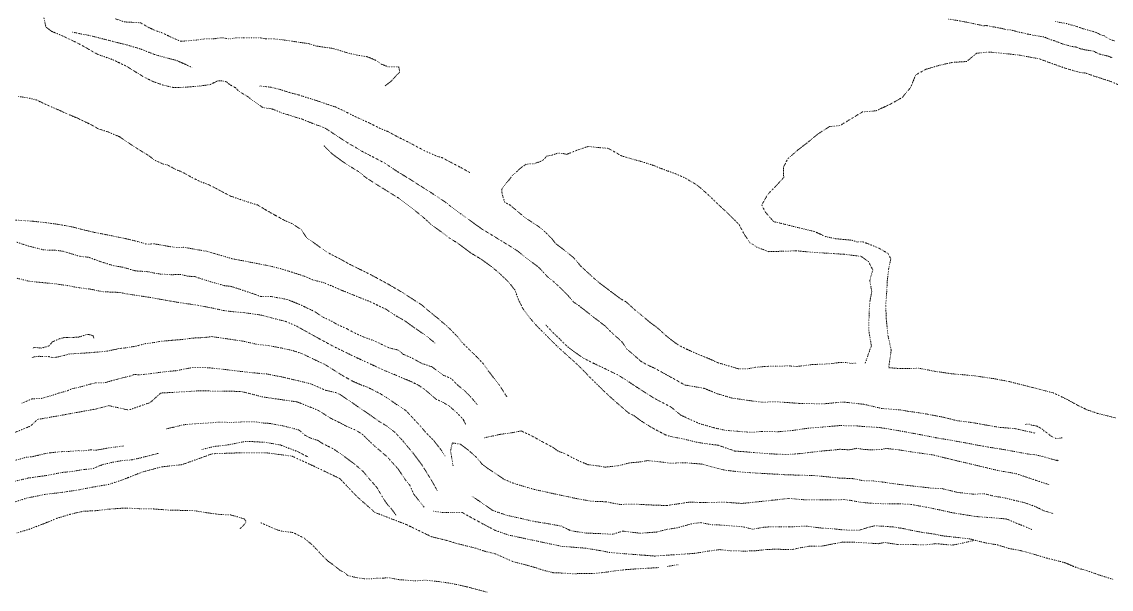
# Model space of a CAD drawing. Extents: x 682410 to 689460, y 7661803 to 7669124.
# Drawn here: x 686228.9 to 686688.1, y 7667440.4 to 7667679.7 of the extents above; entities that cross this region are included whole.
import ezdxf

# ---------------------------------------------------------------- set-up
doc = ezdxf.new("R2010")
doc.units = 0
doc.header["$MEASUREMENT"] = 0
doc.linetypes.add('DOT', pattern=[0.25, 0, -0.25])
doc.layers.add('02 TOE_Line', color=1, linetype='DOT', lineweight=20)

msp = doc.modelspace()

# ---------------------------------------------------------------- linework, layer by layer
at = {"layer": '02 TOE_Line'}
for points in [[(686655.85, 7667506.24, 4200.26), (686655.66, 7667506.3, 4200.26), (686647.87, 7667508.05, 4200.25), (686640.23, 7667508.73, 4200.23), (686636.01, 7667509.5, 4200.23), (686629.29, 7667510.68, 4200.21), (686623, 7667511.48, 4200.21), (686617.4, 7667512.9, 4200.21), (686611.16, 7667514.1, 4200.21), (686606.71, 7667514.84, 4200.21), (686602.72, 7667515.39, 4200.21), (686599.09, 7667515.98, 4200.53), (686591.24, 7667516.64, 4200.51), (686583.83, 7667518.38, 4200.49), (686575.01, 7667519.32, 4200.46), (686566.65, 7667518.54, 4200.52), (686556.49, 7667518.77, 4200.55), (686546.69, 7667519.44, 4200.56), (686540.79, 7667519.26, 4200.45), (686534.34, 7667520.1, 4200.26), (686528.17, 7667521.02, 4201.09), (686521.81, 7667522.89, 4201.01), (686516.55, 7667525.1, 4200.92), (686508.44, 7667526.5, 4200.83), (686500.78, 7667530.75, 4200.74), (686495.81, 7667533.5, 4200.66), (686492.87, 7667534.81, 4200.62), (686489.93, 7667536.43, 4200.57), (686487.57, 7667538.56, 4200.61), (686483.91, 7667541.72, 4200.57), (686481.91, 7667544.61, 4200.66), (686480.21, 7667546.22, 4200.7), (686477.61, 7667548.52, 4200.67), (686475.16, 7667551.04, 4200.68), (686472.39, 7667553.26, 4200.45), (686469.61, 7667555.29, 4200.46), (686467.74, 7667556.86, 4200.58), (686466.02, 7667558.16, 4200.5), (686463.61, 7667560.1, 4200.51), (686461.5, 7667561.47, 4200.47), (686459.14, 7667564.2, 4200.47), (686458.84, 7667564.56, 4200.38), (686456.19, 7667567.19, 4200.46), (686453.29, 7667569.93, 4200.47), (686450.33, 7667572.33, 4200.43), (686446.92, 7667576, 4200.41), (686444.05, 7667578.23, 4200.31), (686441.09, 7667580.42, 4200.23), (686438.25, 7667582.76, 4200.29), (686435.32, 7667584.71, 4200.19), (686431.18, 7667587.2, 4200.17), (686426.84, 7667589.89, 4200.23), (686422.95, 7667592.22, 4200.23), (686417.52, 7667596.14, 4200.18), (686413.7, 7667598.88, 4200.18), (686409.74, 7667601.86, 4200.39), (686407.76, 7667603.41, 4200.22), (686403.76, 7667606.13, 4200.22), (686399.54, 7667608.83, 4200.27), (686396.23, 7667610.91, 4200.29), (686393, 7667612.99, 4200.39), (686389.91, 7667614.86, 4200.33), (686386.24, 7667617.17, 4200.22), (686383.99, 7667618.69, 4200.24), (686381.73, 7667620.2, 4200.29), (686378.21, 7667622.03, 4200.22), (686374.51, 7667623.95, 4200.2), (686372.15, 7667625.14, 4200.22), (686370.72, 7667626.08, 4200.15), (686366.43, 7667628.54, 4200.29), (686361.87, 7667631.48, 4200.43), (686359.05, 7667633.4, 4200.67), (686357.04, 7667634.69, 4200.52), (686354.73, 7667635.69, 4200.6), (686352.38, 7667636.48, 4200.71), (686350.09, 7667637.44, 4200.83), (686346.78, 7667638.72, 4200.94), (686344.6, 7667639.4, 4200.95), (686340.84, 7667640.56, 4201.12), (686338.45, 7667641.34, 4201.3), (686334.19, 7667643.04, 4201.47), (686334.11, 7667643.01, 4201.44), (686330.45, 7667643.54, 4201.84), (686326.2, 7667646.57, 4202.09), (686324, 7667648.27, 4202.36), (686320.4, 7667650.4, 4202.65), (686318.98, 7667651.9, 4203.05), (686316.54, 7667653.23, 4203.43), (686315.07, 7667654.46, 4203.41), (686313.08, 7667654.8, 4203.49), (686311.57, 7667654.82, 4203.33), (686308.22, 7667653.22, 4202.75), (686304, 7667652.63, 4203.06), (686299.96, 7667652.29, 4203.37), (686295.6, 7667651.97, 4203.84), (686292.72, 7667652, 4204.52), (686288.5, 7667653, 4204.94), (686284.28, 7667654.5, 4205.4), (686280.22, 7667656.5, 4205.74), (686273.08, 7667660.94, 4206.4), (686267.19, 7667663.76, 4206.98), (686260.81, 7667666.02, 4207.72), (686253.11, 7667670.4, 4208.46), (686246.68, 7667673.48, 4208.99), (686241.52, 7667675.68, 4209.06), (686239.06, 7667677.54, 4210.08), (686238.23, 7667681.37, 4210.57)], [(686268.42, 7667681.01, 4212.08), (686272.04, 7667679.69, 4212.07), (686278.96, 7667679.3, 4212.08), (686282.5, 7667677.26, 4212.08), (686285.63, 7667675.85, 4212.08), (686287.97, 7667675.12, 4212.09), (686291.79, 7667673.26, 4212.05), (686295.92, 7667671.48, 4212.08), (686302.38, 7667672, 4212.06), (686305.94, 7667672.5, 4212.16), (686309.56, 7667672.5, 4212.07), (686313.13, 7667673, 4212.15), (686316.56, 7667672.5, 4212.28), (686319.62, 7667673, 4212.44), (686322.81, 7667673, 4212.5), (686325.75, 7667673, 4212.66), (686329.06, 7667673, 4212.79), (686332.06, 7667672.5, 4212.86), (686335.31, 7667672.5, 4213.13), (686339.69, 7667672, 4213.37), (686343, 7667671.5, 4213.63), (686346.38, 7667671, 4213.82), (686349.69, 7667670.5, 4214.01), (686353.06, 7667669.5, 4214.3), (686356.38, 7667669, 4214.62), (686359.94, 7667668.5, 4214.86), (686363.44, 7667667.5, 4215.06), (686366.56, 7667666.5, 4215.38), (686370.94, 7667665.5, 4215.76), (686374.5, 7667665, 4215.9), (686378.06, 7667663.5, 4216.25), (686380.4, 7667661.9, 4216.6), (686383.22, 7667660.75, 4217.03), (686387.81, 7667660.73, 4217.75), (686388.16, 7667658.46, 4217.7), (686386.35, 7667656.6, 4218.01), (686384.46, 7667654.47, 4218.14), (686382.08, 7667652.75, 4218.22)], [(686688.4, 7667664.56, 4220.3), (686687.22, 7667665.07, 4220.29), (686686.04, 7667665.42, 4220.37), (686684.54, 7667665.73, 4220.26), (686683.32, 7667666.07, 4220.19), (686682.19, 7667666.48, 4220.1), (686680.75, 7667667.32, 4220.17), (686677.62, 7667667.81, 4220.05), (686677, 7667667.93, 4220.03), (686676.48, 7667668.09, 4220.07), (686674.85, 7667668.41, 4220.09), (686673.33, 7667669.06, 4220.11), (686670.75, 7667669.4, 4220.15), (686670.17, 7667669.65, 4220.14), (686669.43, 7667669.9, 4220.1), (686668.32, 7667670.1, 4220.16), (686667.86, 7667670.27, 4220.1), (686667.07, 7667670.59, 4220.15), (686666.47, 7667670.81, 4220.14), (686665.78, 7667671.07, 4220.08), (686664.92, 7667671.37, 4220.08), (686664.07, 7667671.74, 4220.08), (686662.74, 7667672.12, 4220.1), (686661.37, 7667672.63, 4219.97), (686660.87, 7667672.87, 4220.06), (686660.04, 7667673.24, 4220.14), (686659.19, 7667673.4, 4220.16), (686658.3, 7667673.54, 4220.14), (686657.55, 7667673.68, 4220.19), (686656.3, 7667673.93, 4220.15), (686654.86, 7667674.07, 4220.1), (686654.09, 7667674.36, 4220.11), (686653.24, 7667674.45, 4220.07), (686652.77, 7667674.54, 4220.05), (686652.08, 7667674.77, 4220.06), (686651.38, 7667674.95, 4220.05), (686650.57, 7667675.06, 4220.02), (686649.6, 7667675.27, 4220.02), (686648.19, 7667675.61, 4220.04), (686647.63, 7667675.76, 4220.06), (686646.11, 7667676.24, 4220.07), (686644.35, 7667676.35, 4220.11), (686643.23, 7667676.58, 4220.12), (686641.72, 7667676.98, 4220.15), (686640.48, 7667677.15, 4220.2), (686638.5, 7667677.58, 4220.19), (686635.55, 7667678.11, 4220.2), (686634.1, 7667678.06, 4220.14), (686626.55, 7667679.69, 4220.33), (686619.52, 7667680.89, 4220.33)], [(686664.64, 7667679.81, 4230.15), (686669.27, 7667678.94, 4230.29), (686671.35, 7667678.39, 4230.38), (686673.26, 7667677.82, 4230.36), (686674.83, 7667677.26, 4230.36), (686676.6, 7667676.7, 4230.18), (686678.94, 7667676.07, 4230.06), (686680.15, 7667675.71, 4230.14), (686681.79, 7667675.18, 4230.18), (686683.04, 7667674.56, 4230.24), (686683.76, 7667674.2, 4230.38), (686685.2, 7667673.77, 4230.19), (686685.91, 7667673.26, 4230.11), (686687.03, 7667672.53, 4230.16), (686689.47, 7667671.61, 4230.11)], [(686300.78, 7667660.46, 4208.65), (686294.14, 7667663.4, 4209.67), (686287.48, 7667665.15, 4210.08), (686284.54, 7667666.03, 4209.98), (686279.15, 7667668.17, 4210.01), (686273.39, 7667669.92, 4210.32), (686269.53, 7667670.88, 4210.77), (686267.77, 7667671.31, 4210.63), (686263.08, 7667672.5, 4210.55), (686257.99, 7667673.84, 4210.56), (686253.13, 7667674.73, 4210.49), (686250.22, 7667675.41, 4210.68)], [(686689.86, 7667512.63, 4210.38), (686682.31, 7667514.55, 4210.38), (686677.89, 7667516.05, 4210.38), (686674.33, 7667517.76, 4210.37), (686668.99, 7667520.68, 4210.37), (686663.72, 7667523.17, 4210.37), (686654.67, 7667525.52, 4210.52), (686644.77, 7667528.02, 4210.53), (686638.49, 7667529.2, 4210.63), (686630.59, 7667530.37, 4210.58), (686625.25, 7667530.87, 4210.57), (686620.48, 7667531.29, 4210.43), (686617.06, 7667531.8, 4210.45), (686613.02, 7667532.41, 4210.48), (686607.18, 7667533.56, 4210.42), (686603.08, 7667533.49, 4210.4), (686598.99, 7667533.42, 4210.38), (686594.3, 7667533.83, 4210.41), (686595.36, 7667541.19, 4210.31), (686593.99, 7667547.42, 4210.54), (686593.32, 7667553.92, 4210.31), (686593.04, 7667560.07, 4210.49), (686593.49, 7667566.1, 4210.48), (686593.72, 7667570.58, 4210.46), (686594.29, 7667575.5, 4210.44), (686595.21, 7667579.7, 4210.63), (686594, 7667581.98, 4210.65), (686590.44, 7667584.12, 4210.69), (686586.74, 7667585.61, 4210.76), (686583.46, 7667586.89, 4210.82), (686581.18, 7667586.82, 4210.9), (686578.69, 7667587.61, 4211), (686574.48, 7667587.96, 4210.83), (686571.71, 7667588.25, 4210.86), (686567.62, 7667589.15, 4210.92), (686563.07, 7667591.24, 4210.72), (686557.86, 7667592.48, 4211.04), (686552.31, 7667593.85, 4211.75), (686545.77, 7667595.45, 4210.71), (686542.42, 7667599.3, 4210.54), (686540.77, 7667602.46, 4210.57), (686543.3, 7667606.86, 4210.88), (686547.69, 7667611.43, 4210.67), (686550.04, 7667614.03, 4211.15), (686549.97, 7667618.46, 4210.94), (686551.81, 7667622, 4210.86), (686555.92, 7667625.55, 4210.84), (686560.39, 7667629.02, 4211.04), (686564.41, 7667632.35, 4210.84), (686569.4, 7667635.54, 4210.94), (686573.66, 7667635.91, 4210.97), (686578.96, 7667639.08, 4211.24), (686583.29, 7667641.71, 4211.05), (686588.91, 7667642.17, 4210.62), (686595.08, 7667644.98, 4210.73), (686600.07, 7667647.84, 4210.75), (686603.46, 7667651.9, 4210.88), (686605.71, 7667657.3, 4210.99), (686609.97, 7667659.68, 4210.93), (686615.69, 7667661.36, 4210.92), (686621.2, 7667662.6, 4210.8), (686627.19, 7667662.96, 4210.63), (686631.36, 7667666.44, 4210.68), (686636.63, 7667666.97, 4210.58), (686642.22, 7667666.45, 4210.73), (686649.49, 7667665.65, 4210.8), (686657.83, 7667664.07, 4210.94), (686665.62, 7667661.21, 4210.9), (686669.63, 7667659.86, 4210.62), (686672.44, 7667659.05, 4210.6), (686674.95, 7667658.38, 4210.59), (686677.19, 7667658.11, 4210.57), (686677.19, 7667658.11, 4210.57), (686681.4, 7667656.65, 4210.52), (686687.93, 7667654.56, 4210.45), (686694.77, 7667651.51, 4210.6)], [(686329.27, 7667652.64, 4202.76), (686334.05, 7667652.09, 4203.04), (686337.82, 7667651.14, 4203.27), (686341.72, 7667649.89, 4203.4), (686345.67, 7667648.84, 4203.66), (686349.45, 7667647.63, 4203.84), (686353.41, 7667646.41, 4204.1), (686357.36, 7667645.02, 4204.39), (686361.16, 7667643.78, 4204.73), (686364.83, 7667642.05, 4204.93), (686368.31, 7667640.27, 4205.15), (686372.03, 7667638.57, 4205.3), (686375.77, 7667636.83, 4205.58), (686379.7, 7667634.86, 4205.76), (686383.53, 7667633.28, 4206.02), (686387.3, 7667631.2, 4206.3), (686392.67, 7667628.54, 4206.85), (686398.04, 7667625.63, 4207.43), (686404.32, 7667622.88, 4207.93), (686405.98, 7667622.45, 4208.09), (686409.12, 7667620.77, 4208.35), (686413.96, 7667618.22, 4208.9), (686417.77, 7667616.11, 4209.26)], [(686433.33, 7667521.52, 4187.09), (686430.18, 7667526.57, 4187.82), (686426.01, 7667531.84, 4188.7), (686423.55, 7667535.32, 4189.28), (686420.51, 7667538.56, 4189.75), (686417.82, 7667541.14, 4190.41), (686414.49, 7667544.42, 4190.99), (686412.79, 7667546.67, 4191.65), (686409.93, 7667549.58, 4192.11), (686407.94, 7667551.47, 4192.28), (686404.09, 7667554.82, 4192.86), (686401.09, 7667557.16, 4193.18), (686397.37, 7667560.39, 4193.6), (686393.99, 7667562.51, 4194), (686392.43, 7667563.52, 4194), (686389.45, 7667565.49, 4194.62), (686383.57, 7667568.9, 4195.52), (686378.26, 7667571.81, 4196.31), (686375.83, 7667573.1, 4196.28), (686371.54, 7667575.24, 4196.86), (686367.09, 7667577.43, 4197.32), (686363.4, 7667579.5, 4197.57), (686357.51, 7667582.51, 4198.32), (686354.5, 7667584.7, 4198.65), (686348.87, 7667588.71, 4199.11), (686346.71, 7667592.04, 4199.94), (686342.72, 7667594.62, 4199.86), (686340.08, 7667595.71, 4199.92), (686335.54, 7667598.19, 4200.04), (686331.36, 7667600.59, 4200.01), (686328.27, 7667602.44, 4199.99), (686322.9, 7667604.11, 4200.26), (686316.84, 7667606.21, 4200.76), (686310.78, 7667609.42, 4201.37), (686307.42, 7667611.1, 4201.62), (686303.81, 7667612.45, 4201.91), (686300.47, 7667614.14, 4202.28), (686298.21, 7667615.41, 4202.49), (686296.13, 7667616.5, 4202.63), (686293.76, 7667617.45, 4202.85), (686290.13, 7667619.41, 4203.02), (686288.4, 7667619.73, 4203.07), (686284.75, 7667621.42, 4203.42), (686282.47, 7667623.25, 4203.84), (686277.91, 7667626, 4204.28), (686274.09, 7667628.5, 4204.62), (686270.09, 7667631.25, 4205), (686265.25, 7667633.25, 4205.44), (686261.25, 7667634.5, 4205.82), (686258.25, 7667636.25, 4206.3), (686252.5, 7667639, 4206.81), (686248.37, 7667640.75, 4207.25), (686243.97, 7667642.75, 4207.73), (686239.81, 7667644.5, 4208.21), (686235.12, 7667646.75, 4208.56), (686232.12, 7667647.5, 4208.89), (686227.5, 7667648.25, 4209.2)], [(686356.15, 7667627.58, 4200.19), (686357.81, 7667625.85, 4199.94), (686359.72, 7667623.99, 4199.78), (686361.3, 7667622.82, 4199.77), (686363.53, 7667621.19, 4199.59), (686367.12, 7667618.77, 4199.16), (686370.81, 7667616.54, 4198.83), (686374.43, 7667613.66, 4198.4), (686377.51, 7667611.69, 4198.05), (686382.65, 7667608.49, 4197.53), (686387.88, 7667605.24, 4196.98), (686387.93, 7667605.12, 4196.99), (686394.76, 7667599.98, 4196.15), (686398.75, 7667596.71, 4195.66), (686401.71, 7667593.95, 4195.19), (686405.77, 7667591.06, 4194.62), (686408.94, 7667588.64, 4194.05), (686413.02, 7667586.1, 4193.5), (686418.43, 7667582.03, 4193.3), (686422.69, 7667579.46, 4192.95), (686426.86, 7667576.48, 4192.57), (686430.32, 7667573.55, 4192.25), (686433.95, 7667570.06, 4191.85), (686436.75, 7667566.6, 4191.6), (686438.25, 7667562.48, 4191.27), (686440.31, 7667558.36, 4190.7), (686443.31, 7667554.49, 4190.1), (686445.97, 7667551.4, 4189.57), (686448.95, 7667548.51, 4189.07), (686451.89, 7667545.46, 4188.58), (686454.97, 7667542.48, 4188), (686458.36, 7667539.38, 4187.43), (686461.73, 7667536.39, 4186.81), (686464.95, 7667533.31, 4186.32), (686468.12, 7667530.02, 4185.92), (686471.2, 7667526.97, 4185.32), (686474.12, 7667524.08, 4184.84), (686477.66, 7667520.81, 4184.23), (686481.19, 7667517.72, 4183.63), (686484.64, 7667514.72, 4183.02), (686486.91, 7667513.59, 4182.57), (686490.4, 7667511.04, 4182.18), (686494.42, 7667508.55, 4181.58), (686500.34, 7667505.41, 4181.03), (686503.06, 7667504.61, 4180.63), (686507.58, 7667503.79, 4180.37), (686513.44, 7667502.34, 4180.06), (686519.06, 7667501.5, 4179.85), (686522.41, 7667501.1, 4179.7), (686529.45, 7667498.64, 4179.84), (686533.72, 7667498.34, 4179.82), (686537.29, 7667498.03, 4179.84), (686544.26, 7667497.47, 4179.8), (686547.32, 7667497.35, 4179.85), (686550.35, 7667497.22, 4179.96), (686553.28, 7667497.28, 4179.94), (686557.87, 7667497.65, 4179.98), (686562.57, 7667498.25, 4179.98), (686565.7, 7667498.61, 4179.9), (686568.84, 7667498.9, 4179.86), (686571.87, 7667499.15, 4179.99), (686573.63, 7667499.41, 4179.94), (686577.69, 7667499.15, 4179.98), (686581.11, 7667499.86, 4180.02), (686583.67, 7667499.29, 4180.05), (686587.65, 7667499.15, 4180.1), (686591.43, 7667499.36, 4180.14), (686593.02, 7667499.76, 4180.13), (686596, 7667499.45, 4180.12), (686598.72, 7667499.13, 4180.19), (686604.23, 7667498.24, 4180.18), (686608.6, 7667497.63, 4180.17), (686612.97, 7667497.02, 4180.16), (686617.97, 7667495.78, 4179.96), (686622.96, 7667494.54, 4179.76), (686627.21, 7667493.58, 4179.68), (686631.59, 7667492.54, 4179.72), (686635.96, 7667491.49, 4179.75), (686640.34, 7667490.45, 4179.78), (686644.11, 7667489.79, 4179.75), (686647.87, 7667489.13, 4179.71), (686652.06, 7667487.73, 4179.69), (686656.25, 7667486.32, 4179.67), (686659.22, 7667485.34, 4179.71), (686662.19, 7667484.36, 4179.75)], [(686580.78, 7667535.66, 4210.49), (686578.44, 7667535.64, 4210.49), (686576.09, 7667535.98, 4210.49), (686573.16, 7667535.94, 4210.5), (686570.17, 7667535.52, 4210.5), (686567.93, 7667535.37, 4210.28), (686562.2, 7667535.14, 4210.36), (686555.57, 7667534.31, 4210.35), (686552.1, 7667534.57, 4210.34), (686546.56, 7667534.42, 4210.56), (686542.46, 7667534.37, 4210.46), (686538.19, 7667533.97, 4210.5), (686535.1, 7667533.38, 4210.73), (686531.01, 7667533.34, 4210.55), (686527.4, 7667534.4, 4210.48), (686522.43, 7667535.86, 4210.5), (686518.59, 7667537.61, 4210.36), (686515.2, 7667538.97, 4210.35), (686510.93, 7667540.81, 4210.41), (686507.06, 7667542.59, 4210.57), (686504.24, 7667544.33, 4210.5), (686500.47, 7667547.28, 4210.62), (686496.84, 7667550.63, 4210.46), (686492.85, 7667553.6, 4210.68), (686489.56, 7667556.42, 4210.56), (686487.42, 7667558.14, 4210.41), (686483.76, 7667561.44, 4210.27), (686480.94, 7667563.08, 4210.28), (686477.11, 7667566, 4210.29), (686473.78, 7667568.52, 4210.42), (686470.77, 7667570.88, 4210.51), (686467.99, 7667573.45, 4210.45), (686464.45, 7667576.69, 4210.43), (686461.54, 7667580.2, 4210.51), (686458, 7667583.06, 4210.6), (686454.01, 7667586.13, 4210.78), (686452.36, 7667588.17, 4210.75), (686449.5, 7667591.1, 4210.75), (686446.8, 7667593.29, 4210.74), (686444.19, 7667595.03, 4210.74), (686441.8, 7667596.56, 4210.73), (686439.21, 7667598.61, 4210.73), (686434.72, 7667602.42, 4210.72), (686432.48, 7667603.48, 4210.72), (686431.34, 7667607.06, 4210.71), (686431.24, 7667609.19, 4210.71), (686432.86, 7667611.47, 4210.7), (686434.03, 7667612.68, 4210.7), (686435.6, 7667614.88, 4210.7), (686437.64, 7667616.58, 4210.69), (686438.48, 7667617.43, 4210.69), (686439.91, 7667618.62, 4210.69), (686441.59, 7667619.69, 4210.69), (686443.34, 7667619.77, 4210.68), (686444.76, 7667619.79, 4210.68), (686447.1, 7667620.67, 4210.68), (686448.59, 7667621.33, 4210.68), (686450.12, 7667623, 4210.67), (686451.21, 7667623.28, 4210.67), (686451.99, 7667623.34, 4210.67), (686454.87, 7667624.31, 4210.67), (686457.22, 7667624.1, 4210.66), (686458.6, 7667623.8, 4210.66), (686462.24, 7667625.31, 4210.66), (686467.66, 7667627.14, 4210.65), (686472.17, 7667626.65, 4210.64), (686476.04, 7667626.35, 4210.64), (686481.69, 7667623.16, 4210.63), (686485.81, 7667621.92, 4210.62), (686489.74, 7667620.85, 4210.62), (686494.63, 7667619.32, 4210.61), (686499.54, 7667617.38, 4210.6), (686504.15, 7667615.71, 4210.59), (686508.57, 7667613.76, 4210.59), (686513.66, 7667610.77, 4210.58), (686517.76, 7667607.2, 4210.57), (686520.4, 7667604.66, 4210.57), (686523.17, 7667601.98, 4210.56), (686525.97, 7667599.43, 4210.56), (686531.23, 7667594.22, 4210.55), (686533.46, 7667589.96, 4210.54), (686535.84, 7667586.54, 4210.53), (686537.13, 7667585.76, 4210.51), (686538.78, 7667584.63, 4210.88), (686543.71, 7667582.75, 4210.68), (686549.98, 7667582.95, 4211.06), (686555.45, 7667583.11, 4210.6), (686561.86, 7667582.51, 4210.6), (686568.81, 7667582.06, 4210.62), (686575.7, 7667581.63, 4210.57), (686582.76, 7667580.76, 4210.66), (686585.79, 7667578.54, 4210.65), (686587.6, 7667575.06, 4210.63), (686586.35, 7667570.61, 4210.61), (686587.19, 7667565.88, 4210.59), (686586.35, 7667561.7, 4210.57), (686586.07, 7667557.53, 4210.54), (686585.89, 7667549.62, 4210.51), (686587, 7667543.08, 4210.28), (686584.35, 7667535.61, 4210.99)], [(686403.05, 7667544.21, 4190.31), (686399.26, 7667547.34, 4190.26), (686395.15, 7667550.13, 4190.36), (686390.13, 7667553.69, 4190.1), (686386.08, 7667556.01, 4190.03), (686382.32, 7667558.53, 4190), (686381.19, 7667559.01, 4189.94), (686375.69, 7667561.68, 4190.08), (686371.24, 7667563.4, 4190.23), (686368.09, 7667564.7, 4190.3), (686363.65, 7667566.49, 4190.22), (686359.31, 7667568.39, 4190.16), (686356.19, 7667569.65, 4190.35), (686351.91, 7667570.76, 4190.29), (686347.98, 7667572.37, 4190.4), (686342.89, 7667574.07, 4190.19), (686337.91, 7667575.58, 4190.04), (686332.81, 7667576.85, 4189.68), (686317.6, 7667579.76, 4188.39), (686306.86, 7667582.91, 4188.03), (686297.23, 7667584.58, 4187.25), (686293.45, 7667584.56, 4186.92), (686290.46, 7667585.02, 4186.64), (686285.68, 7667585.9, 4186.23), (686284.73, 7667586.08, 4186.11), (686281.66, 7667585.88, 4185.95), (686276.88, 7667587.26, 4185.54), (686272.9, 7667588.17, 4185.22), (686268.25, 7667589.16, 4184.89), (686264.09, 7667589.99, 4184.75), (686259.57, 7667590.88, 4184.54), (686255.16, 7667591.9, 4184.32), (686250.83, 7667593.02, 4184.07), (686246.87, 7667593.83, 4183.93), (686242.92, 7667594.47, 4183.8), (686238.52, 7667595.05, 4183.74), (686233.72, 7667595.57, 4183.71), (686229.26, 7667595.88, 4183.67), (686225.06, 7667596.1, 4183.73)], [(686226.8, 7667586.74, 4179.58), (686231.98, 7667585.03, 4179.58), (686238.2, 7667583.48, 4179.59), (686243.19, 7667583.35, 4179.59), (686246.4, 7667582.9, 4179.59), (686253.19, 7667580.83, 4179.6), (686257.1, 7667580.37, 4179.6), (686262.07, 7667578.54, 4179.61), (686267.45, 7667576.86, 4179.61), (686271.55, 7667576.18, 4179.85), (686276.68, 7667574.67, 4180.06), (686282.29, 7667574.27, 4180.11), (686284.86, 7667573.72, 4180.09), (686287.55, 7667573.27, 4180.11), (686292, 7667573.04, 4180.15), (686296.18, 7667573.08, 4180.06), (686298.74, 7667572.42, 4180.08), (686301.79, 7667572.21, 4180.1), (686305.81, 7667570.9, 4180.11), (686308.63, 7667570.02, 4180.18), (686311.5, 7667569.25, 4180.17), (686314.34, 7667568.39, 4180.13), (686317.14, 7667568.09, 4180.19), (686320.46, 7667567.01, 4180.17), (686323.23, 7667566.08, 4180.02), (686327.09, 7667564.78, 4180.11), (686329.77, 7667563.77, 4180.15), (686333.91, 7667563.83, 4180.42), (686336.72, 7667563.34, 4180.28), (686340.79, 7667562.59, 4180.3), (686343.44, 7667561.54, 4180.39), (686347.32, 7667559.88, 4180.37), (686351.18, 7667558.03, 4180.32), (686352.41, 7667557.41, 4180.28), (686355.79, 7667555.19, 4180.1), (686359.68, 7667553.35, 4180.11), (686361.81, 7667552.04, 4180.2), (686366.04, 7667550.14, 4179.92), (686369.6, 7667548.27, 4180.23), (686373.54, 7667546.56, 4180.2), (686377.37, 7667545.2, 4180.02), (686383.63, 7667542.19, 4179.99), (686387.51, 7667541.24, 4180.06), (686389.89, 7667539.34, 4180.26), (686393.61, 7667537.75, 4180.41), (686397.49, 7667535.61, 4180.42), (686401.77, 7667534.19, 4180.3), (686403.67, 7667532.76, 4180.5), (686406.55, 7667530.61, 4180.43), (686409.88, 7667529.28, 4180.5), (686412.72, 7667526.35, 4180.49), (686415.63, 7667524.01, 4180.54), (686418.3, 7667521.28, 4180.07), (686420.91, 7667518.23, 4180.13)], [(686416.08, 7667509.67, 4170.14), (686414.93, 7667512.06, 4170.32), (686412.52, 7667514.57, 4170.3), (686409.13, 7667517.58, 4170.2), (686405.76, 7667519.57, 4170.17), (686403.49, 7667520.55, 4170.36), (686398.42, 7667524.9, 4170.35), (686395.8, 7667526.58, 4170.35), (686392.77, 7667528.04, 4170.34), (686386.47, 7667530.71, 4170.34), (686381.88, 7667532.55, 4170.33), (686377.44, 7667534.64, 4170.3), (686372.6, 7667536.86, 4170.25), (686367.77, 7667539.09, 4170.2), (686363.91, 7667541, 4170.23), (686360.04, 7667542.91, 4170.27), (686354.26, 7667546.04, 4170.18), (686349.52, 7667548.67, 4170.2), (686344.78, 7667551.3, 4170.22), (686340.2, 7667553.29, 4170.35), (686334.5, 7667554.75, 4170.32), (686329.95, 7667555.97, 4170.35), (686322.45, 7667557.04, 4170.23), (686318.42, 7667557.38, 4170.36), (686314.08, 7667557.88, 4170.56), (686309.71, 7667558.86, 4170.48), (686303.28, 7667560.12, 4170.76), (686297.52, 7667560.94, 4170.57), (686291.7, 7667561.86, 4170.44), (686285.36, 7667563.04, 4170.35), (686281.05, 7667563.75, 4170.4), (686273.23, 7667564.92, 4170.52), (686270.09, 7667565.55, 4170.67), (686263.11, 7667565.84, 4170.58), (686258.02, 7667566.91, 4170.67), (686252.78, 7667567.57, 4170.23), (686248.01, 7667568.46, 4170.34), (686243.37, 7667569.14, 4170.39), (686237.01, 7667569.75, 4170.3), (686232.15, 7667570.24, 4170.46), (686227.02, 7667571.51, 4170.55)], [(686449.8, 7667551.79, 4190.46), (686452.91, 7667548.5, 4190.47), (686455.79, 7667545.77, 4190.43), (686458.57, 7667542.96, 4190.26), (686462.56, 7667539.93, 4190.21), (686465.87, 7667537.73, 4190.05), (686469.26, 7667535.97, 4189.99), (686473.72, 7667533.89, 4189.86), (686476.25, 7667532.63, 4189.85), (686479.91, 7667530.87, 4189.85), (686483.31, 7667528.8, 4189.9), (686487.57, 7667525.95, 4189.58), (686495.55, 7667520.87, 4189.41), (686502.51, 7667517.22, 4189.27), (686506.77, 7667513.74, 4189.42), (686514.26, 7667510.3, 4189.49), (686520.89, 7667508.4, 4190.2), (686525.62, 7667507.35, 4190.22), (686530.27, 7667507.01, 4190.24), (686536.71, 7667506.51, 4190.34), (686541.14, 7667506.96, 4190.41), (686547.7, 7667506.79, 4190.33), (686553.82, 7667507.32, 4190.26), (686560.19, 7667508.28, 4190.24), (686566.98, 7667508.81, 4190.24), (686573.75, 7667509.4, 4190.24), (686581.01, 7667509.22, 4190.23), (686584.49, 7667508.93, 4190.22), (686589.95, 7667508.62, 4190.21), (686594.83, 7667507.87, 4190.2), (686600.13, 7667506.96, 4190.19), (686607.57, 7667505.57, 4190.18), (686614.15, 7667504.28, 4190.16), (686620.54, 7667503.19, 4190.15), (686628.35, 7667501.77, 4190.14), (686633.96, 7667500.71, 4190.13), (686643.24, 7667499.18, 4190.11), (686653.61, 7667497.27, 4190.09), (686655.8, 7667497.14, 4190.38), (686659.29, 7667496.32, 4190.39), (686664.19, 7667494.93, 4190.39), (686665.68, 7667494.53, 4190.39), (686665.15, 7667495.11, 4191)], [(686407.33, 7667496.56, 4160.18), (686405.22, 7667499.67, 4160.17), (686402.45, 7667503.17, 4160.11), (686399.25, 7667506.41, 4160.03), (686396.94, 7667509.16, 4160.2), (686394.07, 7667512.19, 4160.14), (686391.02, 7667515.52, 4160.35), (686388.29, 7667517.37, 4160.28), (686382.72, 7667521.14, 4160.37), (686380.51, 7667522.56, 4160.23), (686378.08, 7667523.83, 4160.28), (686374.55, 7667525.61, 4160.3), (686372.04, 7667526.5, 4160.39), (686368.58, 7667527.98, 4160.28), (686366.31, 7667529.24, 4160.39), (686363.5, 7667530.84, 4160.32), (686360.26, 7667532.91, 4160.34), (686356.49, 7667535.26, 4160.45), (686353.93, 7667536.43, 4160.5), (686350.37, 7667538.11, 4160.59), (686347.14, 7667539.68, 4160.62), (686343.38, 7667540.97, 4160.64), (686337.9, 7667542.19, 4160.69), (686332.99, 7667543.14, 4160.59), (686328.17, 7667543.62, 4160.58), (686322.38, 7667544.95, 4160.42), (686318.19, 7667545.59, 4160.59), (686309, 7667546.92, 4160.79), (686306.12, 7667546.56, 4160.73), (686300.79, 7667546.29, 4160.76), (686296.78, 7667545.71, 4160.67), (686292.29, 7667545.37, 4160.68), (686287.4, 7667544.91, 4160.73), (686283.27, 7667544.21, 4160.63), (686280.65, 7667543.89, 4160.64), (686278.24, 7667543.2, 4160.38), (686277.18, 7667542.89, 4160.46), (686274.62, 7667542.5, 4160.46), (686272.1, 7667542.11, 4160.38), (686269.6, 7667541.87, 4160.44), (686268.59, 7667541.57, 4160.52), (686264.78, 7667540.79, 4160.72), (686261.79, 7667540.49, 4160.89), (686258.77, 7667540.22, 4161.19), (686253.98, 7667539.89, 4161.7), (686249.97, 7667539.66, 4162.4), (686248.83, 7667539.61, 4162.4), (686246.91, 7667539.01, 4162.86), (686244.86, 7667538.52, 4163.26), (686243.23, 7667538.18, 4163.28), (686241.74, 7667538.07, 4163.8), (686240.13, 7667538.53, 4163.94), (686238.12, 7667538.59, 4164.33), (686236.53, 7667538.49, 4164.63), (686236.46, 7667538.64, 4164.59), (686234.51, 7667538.46, 4164.76), (686232.94, 7667537.88, 4164.94)], [(686259.3, 7667546.3, 4167.84), (686259.12, 7667546.47, 4168.02), (686258.96, 7667547.37, 4167.84), (686257.17, 7667547.81, 4167.8), (686256.21, 7667547.73, 4167.65), (686252.96, 7667546.74, 4168), (686250.41, 7667546.56, 4167.82), (686248.05, 7667546.51, 4167.43), (686247.09, 7667546.64, 4167.39), (686244.45, 7667545.88, 4167.3), (686241.91, 7667544.79, 4167.23), (686240.31, 7667542.98, 4166.93), (686238.55, 7667542.43, 4167.22), (686237.01, 7667542.06, 4167.46), (686234.5, 7667542.39, 4167.67), (686233.49, 7667542.04, 4167.97)], [(686228.97, 7667518.85, 4151.18), (686233.25, 7667520.64, 4151.1), (686237.38, 7667520.89, 4150.95), (686241.64, 7667522.1, 4150.87), (686244.97, 7667523.22, 4150.7), (686248.01, 7667524.01, 4150.8), (686250.28, 7667524.98, 4150.66), (686254.01, 7667525.79, 4150.84), (686257.84, 7667526.92, 4150.87), (686260.06, 7667527.45, 4151.04), (686263.73, 7667527.41, 4150.73), (686266.87, 7667528.34, 4150.56), (686271.43, 7667529.54, 4150.64), (686274.93, 7667530.37, 4150.84), (686276.19, 7667530.93, 4150.71), (686278.34, 7667530.81, 4150.71), (686282.56, 7667531.19, 4150.89), (686289.21, 7667532.12, 4150.82), (686293.86, 7667532.54, 4150.58), (686301.1, 7667533.92, 4150.82), (686307.38, 7667533.81, 4150.55), (686312.88, 7667533.25, 4150.72), (686320.23, 7667532.34, 4150.53), (686327.74, 7667531.52, 4150.53), (686332.05, 7667531.16, 4150.35), (686338.37, 7667529.93, 4150.28), (686345.04, 7667528.39, 4150.27), (686350.68, 7667527.02, 4150.33), (686357.23, 7667524.19, 4150.59), (686361.14, 7667523.38, 4150.55), (686363.09, 7667522.47, 4150.31), (686370.46, 7667517.44, 4150.47), (686376.08, 7667513.62, 4150.61), (686379.42, 7667511.19, 4150.68), (686382.88, 7667509.12, 4150.68), (686386.26, 7667506.49, 4150.5), (686389.52, 7667502.93, 4150.42), (686393.78, 7667497.83, 4150.36), (686397.67, 7667492.63, 4150.23), (686401.76, 7667486, 4150.33), (686404.05, 7667481.84, 4150.38)], [(686398.48, 7667474.98, 4140.64), (686394.21, 7667480.33, 4140.45), (686392.45, 7667484.26, 4140.32), (686390.55, 7667486.56, 4140.41), (686387.42, 7667491.22, 4140.58), (686382.83, 7667496.29, 4140.74), (686377.01, 7667501.28, 4140.89), (686372.29, 7667505.86, 4140.98), (686369.29, 7667507.63, 4140.85), (686365.48, 7667509.24, 4140.71), (686362.99, 7667510.58, 4140.61), (686358.97, 7667512.54, 4140.46), (686353.96, 7667515.76, 4140.52), (686344.97, 7667519.38, 4140.41), (686337.74, 7667520.42, 4140.35), (686330.51, 7667521.46, 4140.29), (686321.3, 7667523.8, 4140.5), (686312.43, 7667523.92, 4140.7), (686303.55, 7667524.04, 4140.89), (686295.5, 7667523.57, 4140.9), (686287.45, 7667523.1, 4140.92), (686283.05, 7667519.14, 4141.37), (686278.48, 7667517.53, 4141.02), (686273.91, 7667515.93, 4140.68), (686269.73, 7667516.87, 4140.79), (686265.55, 7667517.81, 4140.91), (686260.09, 7667516.38, 4140.78), (686253.85, 7667515.24, 4140.75), (686247.6, 7667514.1, 4140.71), (686241.57, 7667513.03, 4140.77), (686235.54, 7667511.95, 4140.84), (686232.62, 7667509.2, 4140.9), (686225.75, 7667506.41, 4141.28)], [(686289.89, 7667508.06, 4130.43), (686292.84, 7667508.68, 4130.42), (686297.04, 7667509.72, 4130.41), (686302.02, 7667510.16, 4130.35), (686307.98, 7667510.5, 4130.32), (686312.12, 7667510.89, 4130.97), (686316.97, 7667510.7, 4130.88), (686321.41, 7667510.91, 4130.79), (686327.38, 7667510.95, 4130.64), (686330.77, 7667510.47, 4130.54), (686333.44, 7667510.3, 4130.46), (686336.44, 7667509.75, 4130.44), (686338.85, 7667509.31, 4130.42), (686342.55, 7667508.36, 4130.44), (686345.73, 7667507.52, 4130.46), (686348.21, 7667505.39, 4130.43), (686350.4, 7667504.15, 4130.4), (686353.7, 7667503.14, 4130.43), (686355.52, 7667501.9, 4130.45), (686359.98, 7667499.68, 4130.53), (686363.19, 7667497.59, 4130.49), (686365.07, 7667496.18, 4130.47), (686369.24, 7667493.06, 4130.48), (686372.84, 7667489.97, 4130.5), (686376.16, 7667485.95, 4130.37), (686378.62, 7667483.27, 4130.28), (686378.6, 7667483.25, 4130.29), (686380.82, 7667479.39, 4130.33), (686382.84, 7667476.31, 4130.37), (686384.94, 7667473.97, 4130.37), (686386.72, 7667471.45, 4130.37)], [(686667.42, 7667504.22, 4201), (686666.39, 7667504.08, 4201), (686665.21, 7667503.79, 4201), (686663.65, 7667504.51, 4201), (686662.42, 7667505.12, 4201), (686661.4, 7667506.18, 4201), (686659.78, 7667507.07, 4201), (686659.04, 7667507.93, 4201), (686657.63, 7667508.74, 4201), (686656.53, 7667509.24, 4201), (686654.63, 7667509.58, 4201), (686653.43, 7667510.05, 4201), (686651.89, 7667509.88, 4201)], [(686663.68, 7667472.26, 4170.06), (686659.87, 7667473.38, 4170.08), (686656.05, 7667475.24, 4170.1), (686651.88, 7667476.77, 4170.13), (686647.21, 7667477.88, 4170.15), (686643.29, 7667478.85, 4170.14), (686638.53, 7667479.63, 4170.03), (686634.52, 7667480.66, 4170.04), (686630.07, 7667480.44, 4170.16), (686623.35, 7667481.2, 4170.03), (686616.8, 7667482.79, 4169.91), (686612.4, 7667482.99, 4169.93), (686608.17, 7667483.5, 4169.81), (686604.13, 7667483.92, 4169.92), (686600.06, 7667484.42, 4169.99), (686596, 7667484.91, 4170.15), (686591.72, 7667485.58, 4170.14), (686587.73, 7667486.02, 4170.2), (686583.33, 7667486.18, 4170.2), (686578.98, 7667487.04, 4170.21), (686573.73, 7667487.23, 4170.21), (686569.77, 7667487.64, 4170.22), (686565.82, 7667488.05, 4170.22), (686562.28, 7667488.32, 4170.54), (686556.57, 7667488.48, 4170.42), (686550.86, 7667488.64, 4170.29), (686544.91, 7667488.99, 4170.34), (686538.96, 7667489.34, 4170.4), (686533, 7667489.69, 4170.45), (686525.29, 7667490.57, 4170.46), (686520.97, 7667491.64, 4170.44), (686515.54, 7667493.15, 4170.41), (686508.61, 7667493.7, 4170.5), (686502.09, 7667493.54, 4170.27), (686497.31, 7667494.15, 4170.27), (686492.73, 7667494.62, 4170.18), (686488.99, 7667494, 4170.06), (686485.3, 7667493.69, 4170.05), (686480.46, 7667492.47, 4169.99), (686474.75, 7667491.85, 4170.01), (686471.05, 7667492.5, 4170.08), (686467.56, 7667492.88, 4170.11), (686463.61, 7667494.57, 4170.34), (686460.71, 7667495.99, 4170.48), (686457.97, 7667497.47, 4170.49), (686454.96, 7667498.61, 4170.46), (686452.65, 7667500.27, 4170.49), (686447.2, 7667503.18, 4170.76), (686443.37, 7667505.29, 4170.88), (686439.46, 7667507.12, 4170.95), (686434.65, 7667506.22, 4170.54), (686430.25, 7667505.66, 4170.52), (686427, 7667504.87, 4170.56), (686423.62, 7667504.22, 4170.67)], [(686271.81, 7667500.78, 4126.88), (686268.23, 7667500.34, 4127.03), (686265.92, 7667500.02, 4127.3), (686263.98, 7667499.7, 4127.49), (686260.17, 7667498.98, 4127.71), (686258.02, 7667499.17, 4128.11), (686254.4, 7667498.69, 4128.36), (686252.92, 7667498.83, 4128.41), (686248.06, 7667498.44, 4128.56), (686244.99, 7667498.36, 4128.89), (686240.89, 7667497.9, 4128.81), (686238.15, 7667497.43, 4129.21), (686235.5, 7667496.78, 4129.29), (686233.23, 7667496.23, 4129.56), (686230.86, 7667496.05, 4129.68), (686226.12, 7667494.71, 4129.88)], [(686349.66, 7667496.07, 4124.4), (686345.2, 7667498.4, 4124.1), (686337.89, 7667501.21, 4123.69), (686331.34, 7667502.34, 4123.37), (686323.53, 7667502.76, 4123.08), (686314.88, 7667501.07, 4122.12), (686310.02, 7667500.6, 4121.78), (686304.64, 7667499.26, 4121.35)], [(686410.69, 7667492.39, 4160.83), (686409.63, 7667498.67, 4160.82), (686410.37, 7667502.08, 4160.81), (686413.7, 7667501.56, 4160.8), (686417.17, 7667498.99, 4160.8), (686420.48, 7667496.06, 4160.79), (686422.86, 7667493.18, 4160.79), (686425.6, 7667491.09, 4160.78), (686428.54, 7667489.21, 4160.77), (686432.35, 7667486.6, 4160.77), (686436.55, 7667484.92, 4160.76), (686444.51, 7667482.53, 4160.71), (686453.36, 7667480.6, 4160.67), (686462.77, 7667478.6, 4160.62), (686469.18, 7667477.47, 4160.59), (686475.05, 7667477.25, 4160.56), (686481.02, 7667476.1, 4160.53), (686486.12, 7667476.3, 4160.5), (686495.59, 7667475.82, 4160.45), (686500.76, 7667475.68, 4160.43), (686505.82, 7667476.41, 4160.4), (686510.25, 7667477.07, 4160.38), (686514.68, 7667476.98, 4160.35), (686519.16, 7667476.88, 4160.33), (686524.41, 7667477.15, 4160.31), (686532.26, 7667476.53, 4160.27), (686538.65, 7667477.2, 4160.23), (686545.04, 7667477.86, 4160.21), (686552.18, 7667478.67, 4160.19), (686559.54, 7667478.02, 4160.17), (686565.06, 7667478.02, 4160.16), (686570.57, 7667478.02, 4160.14), (686575.56, 7667478.17, 4160.42), (686578.72, 7667477.77, 4160.27), (686582.29, 7667477.04, 4160.11), (686586.87, 7667476.63, 4160.13), (686592.61, 7667476.38, 4160.17), (686598.27, 7667476.43, 4160.31), (686603.61, 7667476.14, 4160.3), (686609.94, 7667475.02, 4160.08), (686615.88, 7667473.79, 4160.12), (686620.84, 7667472.69, 4160.14), (686626.33, 7667471.77, 4160.33), (686631.08, 7667471.02, 4160.31), (686637.52, 7667470.55, 4160.07), (686643.85, 7667470.01, 4159.97), (686650, 7667467.48, 4159.99), (686654.62, 7667465.58, 4160.01)], [(686497.41, 7667449.5, 4139.07), (686492.81, 7667449.22, 4138.55), (686487.72, 7667448.92, 4138.2), (686483.67, 7667448.63, 4137.84), (686478.77, 7667448.08, 4137.44), (686473.91, 7667447.38, 4136.99), (686469.53, 7667446.97, 4136.63), (686464.84, 7667446.96, 4136.21), (686460.99, 7667446.88, 4135.88), (686456.67, 7667447.18, 4135.48), (686452.87, 7667447.34, 4135.01), (686448.81, 7667448.33, 4134.52), (686444.58, 7667449.72, 4133.93), (686440.5, 7667450.84, 4133.52), (686436.21, 7667451.92, 4133.09), (686432.39, 7667453.53, 4132.79), (686428.25, 7667455.35, 4132.41), (686424.05, 7667456.37, 4131.89), (686419.97, 7667457.74, 4131.43), (686415.87, 7667458.73, 4131.05), (686412.03, 7667459.72, 4130.68), (686408.2, 7667460.89, 4130.3), (686401.39, 7667462.59, 4131.18), (686390.91, 7667467.68, 4130.14), (686377.76, 7667472.73, 4127.79), (686370.18, 7667479.44, 4127.17), (686362.93, 7667487.04, 4126.34), (686353.2, 7667491.72, 4125.49), (686342.82, 7667496.48, 4124.59), (686331.66, 7667497.95, 4123.7), (686321.3, 7667497.91, 4122.88), (686309.21, 7667497.5, 4121.93), (686296.52, 7667492.92, 4120.86), (686287.74, 7667491.96, 4120.17), (686279.57, 7667489.75, 4119.33), (686270.94, 7667486.33, 4118.51), (686265.42, 7667484.56, 4118.08), (686258.46, 7667483.36, 4117.66), (686253.12, 7667482.3, 4117.55), (686245.42, 7667481.14, 4116.83), (686239.12, 7667480.43, 4116.43), (686231.34, 7667478.89, 4115.75), (686225.38, 7667477, 4115.05)], [(686286.72, 7667497.74, 4121.03), (686282.54, 7667496.69, 4121), (686278.58, 7667495.67, 4120.84), (686275.31, 7667494.93, 4120.8), (686271.13, 7667494.62, 4120.72), (686267.56, 7667494, 4120.67), (686262.95, 7667492.92, 4120.41), (686258.76, 7667491.17, 4120.19), (686254.89, 7667490.85, 4120.19), (686249.7, 7667489.97, 4120.15), (686245.88, 7667489.63, 4120.16), (686242.22, 7667488.86, 4120.18), (686238.26, 7667488.18, 4120.2), (686231.81, 7667487.29, 4120.48), (686225.97, 7667485.9, 4120.51)], [(686418.54, 7667479.66, 4150.38), (686422.19, 7667477.22, 4150.16), (686427.31, 7667473.62, 4150.18), (686433.16, 7667471.58, 4150.21), (686439.25, 7667470.23, 4150.23), (686444.11, 7667469.08, 4150.26), (686450.4, 7667468.06, 4150.31), (686456.17, 7667467.03, 4150.56), (686460.41, 7667464.99, 4150.5), (686466.92, 7667464.04, 4150.44), (686471.82, 7667463.85, 4150.51), (686477.94, 7667463.54, 4150.6), (686482.22, 7667464.87, 4150.67), (686489.7, 7667463.97, 4150.78), (686496.42, 7667464.49, 4150.77), (686500.74, 7667465.58, 4150.76), (686505.17, 7667466.26, 4150.77), (686511.57, 7667468.06, 4150.79), (686515.09, 7667468.45, 4150.18), (686520.04, 7667467.49, 4150.18), (686523.73, 7667467.44, 4150.18), (686528.29, 7667467.04, 4150.19), (686532.89, 7667466.69, 4150.19), (686537.08, 7667465.65, 4150.2), (686541.39, 7667466.46, 4150.2), (686544.03, 7667466.68, 4150.2), (686548.11, 7667466.65, 4150.2), (686552.19, 7667466.61, 4150.19), (686559.36, 7667467, 4150.17), (686566.5, 7667466.09, 4150.15), (686570.28, 7667465.94, 4150.15), (686574.99, 7667465.38, 4150.14), (686579.22, 7667465.27, 4150.12), (686582.01, 7667465.24, 4150.1), (686585.28, 7667466.33, 4150.08), (686588.33, 7667467.11, 4150.07), (686592.12, 7667466.93, 4150.05), (686596.22, 7667466.61, 4150.03), (686599.92, 7667466.06, 4150.19), (686603.69, 7667465.25, 4150.38), (686608.02, 7667464.41, 4150.6), (686613.59, 7667463.6, 4150.87), (686617.33, 7667462.83, 4151.06), (686621.82, 7667462.35, 4151.29), (686628.37, 7667461.61, 4151.75), (686634.54, 7667460.04, 4152.29), (686640.16, 7667459.04, 4153.53), (686644.88, 7667457.57, 4153.93), (686650.27, 7667456.57, 4154.38), (686655.33, 7667455.16, 4154.81), (686661.11, 7667453.41, 4155.46), (686663.36, 7667452.87, 4155.65), (686668.55, 7667451.56, 4156.1), (686672.23, 7667449.98, 4156.43), (686674.96, 7667448.98, 4156.68), (686677.35, 7667448.37, 4156.88), (686682.98, 7667446.37, 4157.6), (686689.17, 7667444.44, 4158.17)], [(686226.86, 7667464.12, 4114.96), (686231.86, 7667465.62, 4115.41), (686238.22, 7667468.02, 4115.92), (686243.86, 7667470.31, 4116.37), (686249.48, 7667472.03, 4116.88), (686254.9, 7667473.26, 4117.21), (686259.46, 7667473.44, 4117.61), (686266.16, 7667474.19, 4118.11), (686272.8, 7667474.62, 4118.62), (686278.69, 7667474.31, 4119.22), (686284.48, 7667474.2, 4119.39), (686291.44, 7667473.7, 4119.91), (686301.22, 7667473.55, 4120.85), (686306.26, 7667472.7, 4121.26), (686312.56, 7667471.86, 4121.79), (686316.85, 7667471.75, 4122.15), (686322.69, 7667470.05, 4122.53), (686323.54, 7667468.65, 4122.64), (686321.97, 7667466.92, 4122.3), (686320.81, 7667465.82, 4122.43)], [(686630.13, 7667460.91, 4151.68), (686624.88, 7667459.68, 4151.8), (686621.04, 7667458.95, 4151.39), (686614.26, 7667459.58, 4150.69), (686609.45, 7667459.04, 4150.18), (686604.16, 7667459.21, 4149.62), (686598.13, 7667459.23, 4149.05), (686592.45, 7667460.07, 4148.51), (686589.95, 7667459.56, 4148.27), (686581.08, 7667460.12, 4147.38), (686575.12, 7667460.28, 4146.91), (686571.3, 7667459.58, 4146.61), (686566.11, 7667458.53, 4146.19), (686560.87, 7667458.53, 4145.78), (686555.77, 7667457.62, 4145.16), (686554.63, 7667457.21, 4145.07), (686552, 7667457.12, 4144.85), (686546.66, 7667457.23, 4144.42), (686542.71, 7667457.12, 4144.1), (686538.74, 7667456.63, 4143.78), (686534.11, 7667456.45, 4143.35), (686527.73, 7667456.54, 4143.03), (686523.07, 7667457.09, 4142.79), (686518.92, 7667456.53, 4142.58), (686512.6, 7667455.5, 4142.05), (686508.35, 7667455.21, 4141.75), (686504.1, 7667454.93, 4141.46), (686499.85, 7667454.64, 4141.16), (686495.59, 7667454.35, 4140.86), (686491.67, 7667454.66, 4140.78), (686487.74, 7667454.96, 4140.7), (686483.81, 7667455.27, 4140.62), (686479.89, 7667455.57, 4140.54), (686476.6, 7667455.91, 4140.62), (686472.69, 7667456.64, 4140.76), (686469.75, 7667457.14, 4140.84), (686466.8, 7667457.64, 4140.92), (686463.34, 7667457.91, 4140.9), (686459.88, 7667458.19, 4140.89), (686456.43, 7667458.47, 4140.87), (686451.97, 7667459.41, 4140.87), (686447.52, 7667460.35, 4140.87), (686443.07, 7667461.3, 4140.87), (686438.62, 7667462.24, 4140.87), (686434.16, 7667463.18, 4140.86), (686431.3, 7667464.18, 4140.88), (686428.43, 7667465.19, 4140.9), (686425.91, 7667466.51, 4140.91), (686423.38, 7667467.84, 4140.93), (686419.52, 7667469.92, 4141.04), (686417.04, 7667471.32, 4141.15), (686414.55, 7667472.71, 4141.25), (686410.65, 7667472.69, 4141.17), (686406.74, 7667472.67, 4141.09), (686402.43, 7667473.25, 4141.03)], [(686329.67, 7667468.41, 4123.42), (686336.22, 7667465.5, 4124.09), (686338.55, 7667464.84, 4124.09), (686343.23, 7667464.28, 4124.64), (686347.94, 7667461.9, 4125.13), (686351.77, 7667458.64, 4125.47), (686354.63, 7667455.55, 4125.96), (686356.74, 7667453.36, 4125.94), (686358.2, 7667452.03, 4126.39), (686359.86, 7667450.88, 4126.7), (686361.47, 7667449.63, 4126.87), (686363.06, 7667448.33, 4126.94), (686364.91, 7667447.38, 4127.01), (686366.44, 7667446.07, 4127.01), (686370.43, 7667445.18, 4127.05), (686373.39, 7667444.78, 4127.32), (686376.33, 7667444.74, 4127.62), (686378.7, 7667445.05, 4128.08), (686381.34, 7667445.07, 4128.42), (686383.79, 7667445.23, 4128.73), (686387.39, 7667444.44, 4129.07), (686394.54, 7667443.89, 4129.62), (686398.89, 7667444.18, 4129.84), (686404.44, 7667443.6, 4130.15), (686410.12, 7667442.78, 4130.77), (686416.48, 7667441.39, 4131.33), (686425.19, 7667439.07, 4132.39)], [(686500.94, 7667449.98, 4139.94), (686505.57, 7667450.71, 4140.54)]]:
    msp.add_polyline3d(points, dxfattribs=at)

doc.saveas('drawing.dxf')
